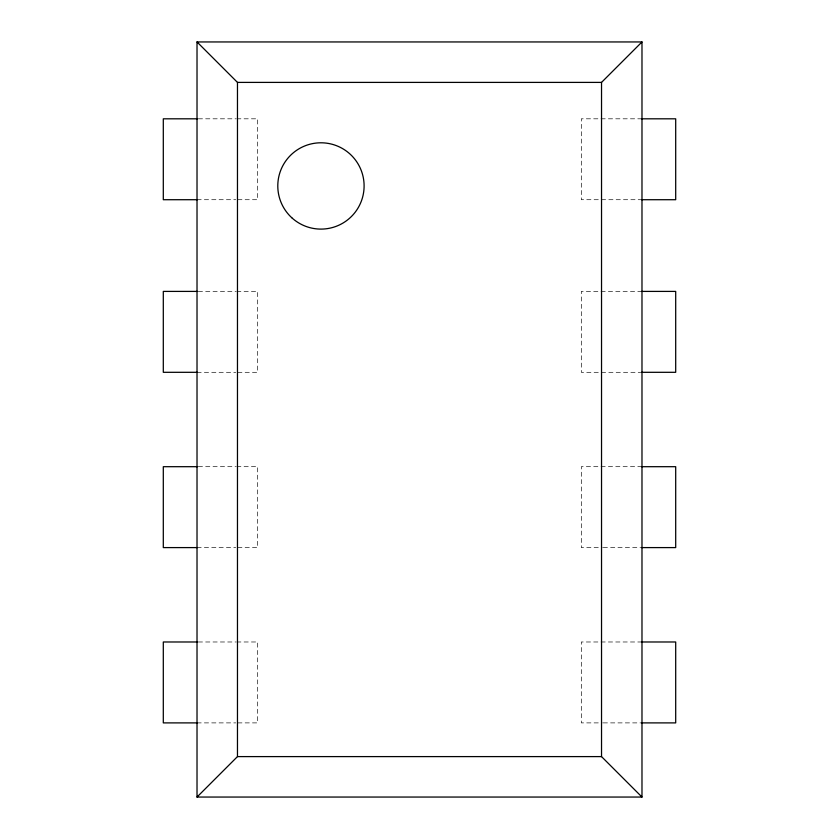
<?xml version="1.0" encoding="UTF-8"?>
<svg xmlns="http://www.w3.org/2000/svg" width="839" height="839" viewBox="0 0 839 839"><rect width="100%" height="100%" fill="white"/><g stroke="black" fill="none" stroke-linecap="round" stroke-linejoin="round"><path stroke-width="0.63" stroke-dasharray="4.2 3.15" d="M198.308 118.813L235.749 118.813M236.713 118.813L257.688 118.813L257.688 199.713L236.713 199.713M641.982 118.813L581.312 118.813L581.312 199.713L640.692 199.713M197.018 199.713L235.749 199.713M198.308 291.406L235.749 291.406M236.713 291.406L257.688 291.406L257.688 372.306L236.713 372.306M641.982 291.406L581.312 291.406L581.312 372.306L640.692 372.306M197.018 372.306L235.749 372.306M198.308 466.694L235.749 466.694M236.713 466.694L257.688 466.694L257.688 547.594L236.713 547.594M641.982 466.694L581.312 466.694L581.312 547.594L602.287 547.594M197.018 547.594L235.749 547.594M603.251 547.594L640.692 547.594M198.308 641.982L235.749 641.982M236.713 641.982L257.688 641.982L257.688 722.893L236.713 722.893M641.982 641.982L581.312 641.982L581.312 722.893L602.287 722.893M197.018 722.893L235.749 722.893M603.251 722.893L640.692 722.893"/><path stroke-width="1.26" d="M641.982 797.05L601.532 756.6L601.532 82.4L641.982 41.95L197.018 41.95L197.018 797.05L641.982 797.05L641.982 41.95M197.018 797.05L237.468 756.6L237.468 82.4L197.018 41.95M237.468 82.4L601.532 82.4M197.385 118.813L163.301 118.813L163.301 199.713L197.385 199.713M641.615 118.813L675.699 118.813L675.699 199.713L641.615 199.713M197.385 291.406L163.301 291.406L163.301 372.306L197.385 372.306M641.615 291.406L675.699 291.406L675.699 372.306L641.615 372.306M197.385 466.694L163.301 466.694L163.301 547.594L197.385 547.594M641.615 466.694L675.699 466.694L675.699 547.594L641.615 547.594M197.385 641.982L163.301 641.982L163.301 722.893L197.385 722.893M641.615 641.982L675.699 641.982L675.699 722.893L641.615 722.893M237.468 756.6L601.532 756.6M291.72 217.689A43.146 43.146 0 0 0 363.056 195.393A43.146 43.146 0 0 0 308.081 144.759A43.146 43.146 0 0 0 291.72 217.689"/></g></svg>
